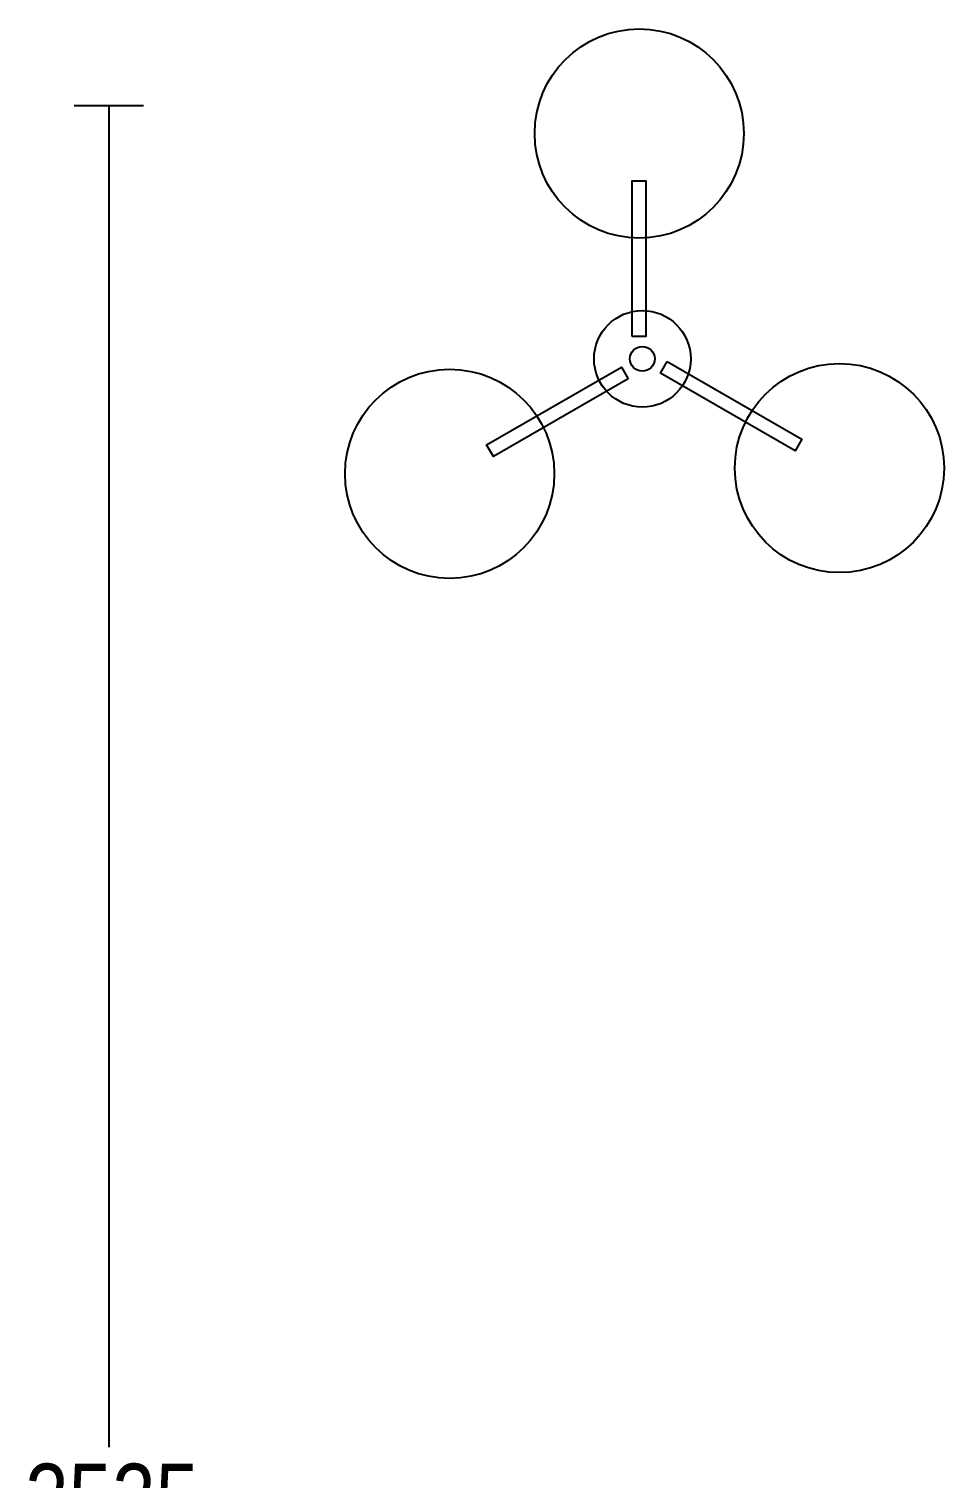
# Model space of a CAD drawing. Extents: x 0 to 191, y 0 to 344.
# Drawn here: x 88.8 to 191.5, y 181.9 to 344.5 of the extents above; entities that cross this region are included whole.
import ezdxf

# ---------------------------------------------------------------- set-up
doc = ezdxf.new("R2010")
doc.units = 0
doc.layers.add('LIVELLO_1', color=160, linetype='Continuous')
doc.styles.add('STD', font='txt')

# ---------------------------------------------------------------- blocks, each defined once
blk = doc.blocks.new('AI9-BLK4')
at = {"layer": 'LIVELLO_1', "color": 7}
blk.add_circle((21.860509, -18.446505), 11.734167, dxfattribs=at)
blk = doc.blocks.new('AI9-BLK3')
at = {"layer": 'LIVELLO_1', "color": 7}
blk.add_circle((-21.870844, -19.091686), 11.734081, dxfattribs=at)
blk = doc.blocks.new('AI9-BLK2')
at = {"layer": 'LIVELLO_1', "color": 7}
blk.add_circle((-0.597035, 19.093408), 11.732359, dxfattribs=at)
blk = doc.blocks.new('AI9-BLK1')
at = {"layer": 'LIVELLO_1', "color": 7}
for p, q in [((-1.97, 163.56), (5.81, 163.56)), ((1.92, 163.56), (1.92, 12.99))]:
    blk.add_line(p, q, dxfattribs=at)
for points in [[(60.64, 137.64), (60.64, 155.09), (62.16, 155.09), (62.16, 137.64)], [(60.19, 132.88), (45.07, 124.15), (44.31, 125.47), (59.43, 134.19)], [(64.57, 134.83), (79.68, 126.11), (78.92, 124.8), (63.81, 133.52)]]:
    blk.add_lwpolyline(points, close=True, dxfattribs=at)
for radius in [5.42, 1.39]:
    blk.add_circle((61.79, 135.12), radius, dxfattribs=at)
for name in ['AI9-BLK2', 'AI9-BLK3', 'AI9-BLK4']:
    blk.add_blockref(name, (62.04, 141.31), dxfattribs=at)
at = {"layer": 'LIVELLO_1', "color": 7, "insert": (-7.47, 11.14), "char_height": 7.6588, "attachment_point": 1, "style": 'STD'}
blk.add_mtext('\\fArial Narrow|b0|i0;\\H7.6588;\\C7;2525', dxfattribs=at)

msp = doc.modelspace()

# ---------------------------------------------------------------- block references
at = {"layer": 'LIVELLO_1', "color": 7}
msp.add_blockref('AI9-BLK1', (95.846002, 172.367257), dxfattribs=at)

doc.saveas('drawing.dxf')
